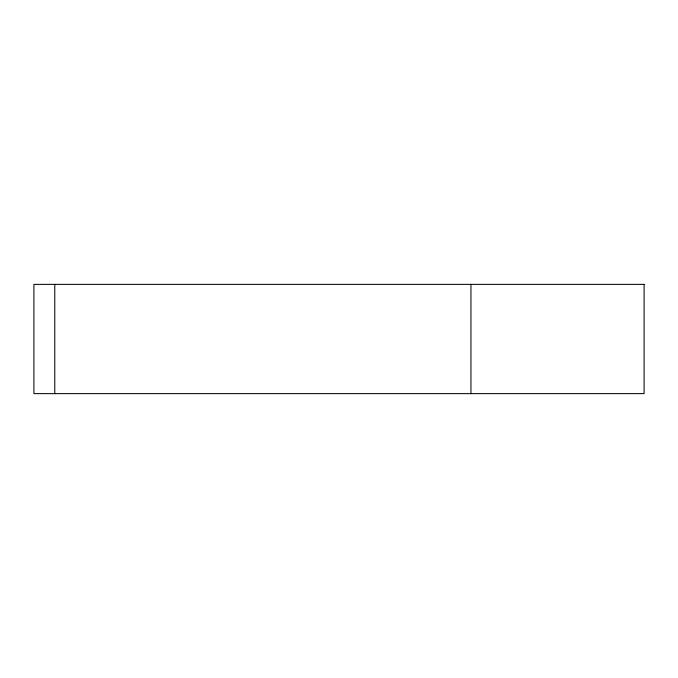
<?xml version="1.0" encoding="UTF-8"?>
<svg xmlns="http://www.w3.org/2000/svg" width="678" height="678" viewBox="0 0 678 678"><rect width="100%" height="100%" fill="white"/><g stroke="black" fill="none" stroke-linecap="round" stroke-linejoin="round"><path stroke-width="1.02" d="M470.956 284.37L470.956 393.63M54.774 284.37L54.774 393.63M644.1 284.37L33.9 284.37L33.9 393.63L644.1 393.63L644.1 284.37"/></g></svg>
